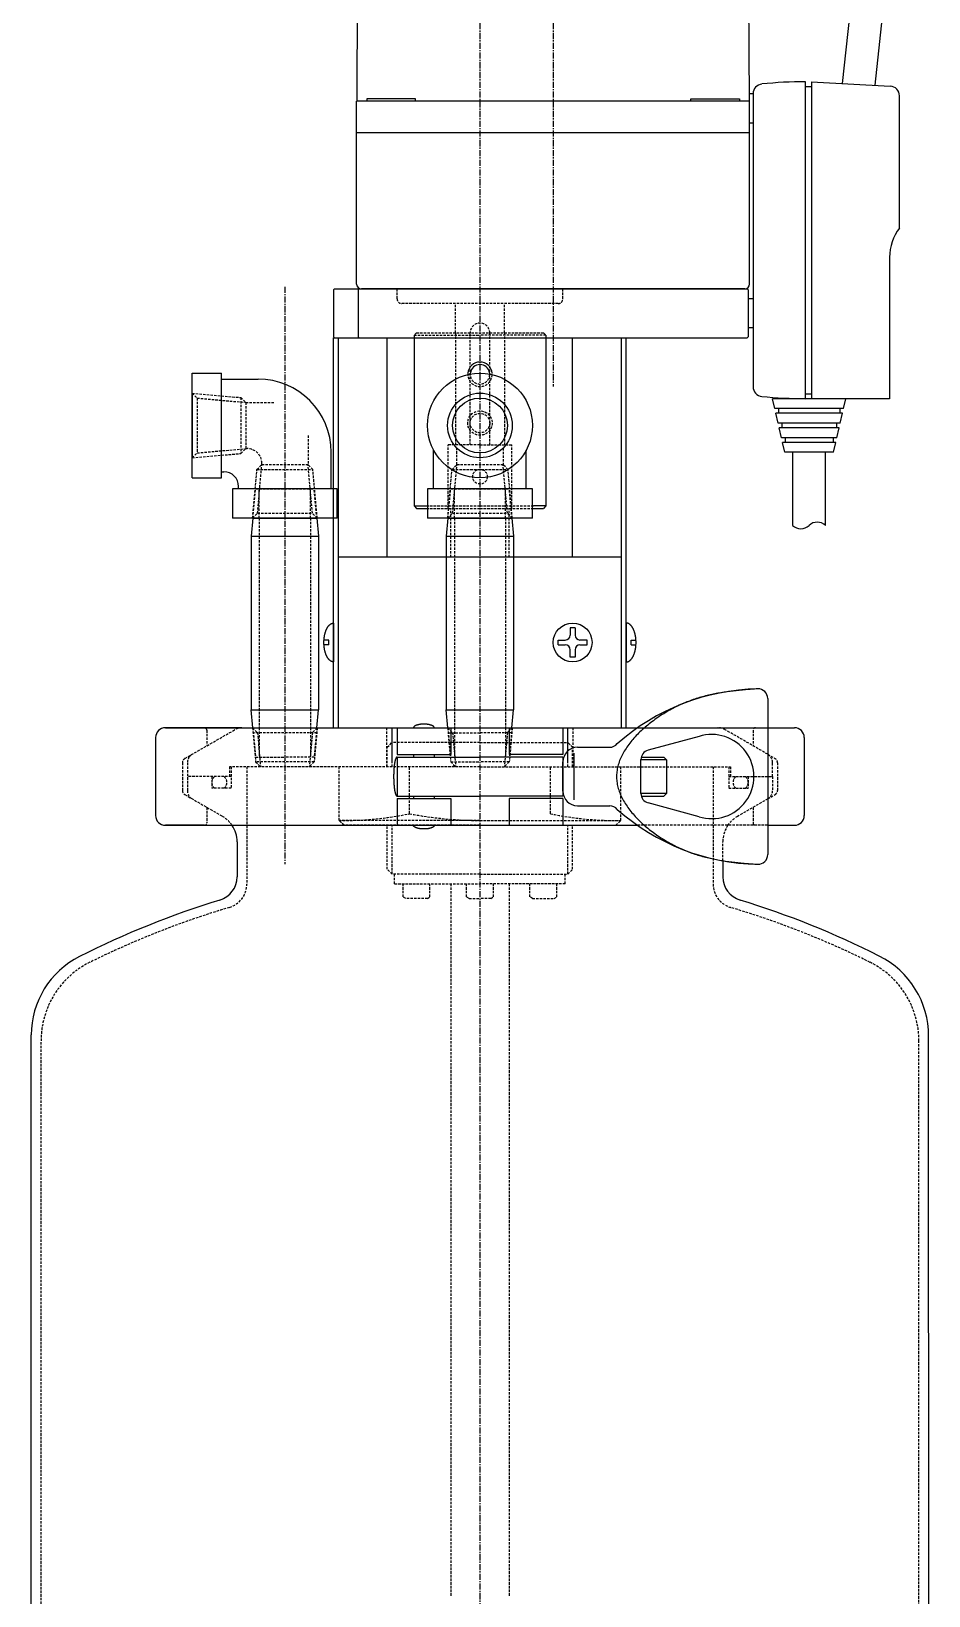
# Model space of a CAD drawing. Extents: x 248 to 1051, y 18 to 1053.
# Drawn here: x 324.5 to 508.5, y 349.5 to 670.4 of the extents above; entities that cross this region are included whole.
import ezdxf

# ---------------------------------------------------------------- set-up
doc = ezdxf.new("R2010")
doc.units = 0
doc.linetypes.add('CENTER', pattern=[2, 1.25, -0.25, 0.25, -0.25])
doc.linetypes.add('DASHED', pattern=[0.75, 0.5, -0.25])
doc.layers.get('0').update_dxf_attribs({"linetype": 'CONTINUOUS'})
doc.layers.add('CENTER', color=1, linetype='CENTER')

msp = doc.modelspace()

# ---------------------------------------------------------------- linework, layer by layer
at = {"color": 7, "linetype": 'CONTINUOUS'}
for p, q in [((500.23, 746.87), (490.78, 659.69)), ((506.93, 746.87), (497.44, 659.32)), ((391.3, 656.02), (391.7, 727.52)), ((471.3, 727.52), (471.7, 656.02)), ((483.25, 595.02), (483.25, 660.02)), ((483.25, 659.03), (484.5, 659.03)), ((484.5, 660.02), (484.5, 595.02)), ((484.5, 660.02), (500.61, 659.13)), ((471.8, 656.02), (391.2, 656.02)), ((391.2, 618.52), (391.2, 656.02)), ((403.27, 656.52), (393.27, 656.52)), ((393.27, 656.52), (393.27, 656.02)), ((403.27, 656.02), (403.27, 656.52)), ((459.73, 656.52), (469.73, 656.52)), ((459.73, 656.02), (459.73, 656.52)), ((469.73, 656.52), (469.73, 656.02)), ((472.5, 657.52), (471.69, 657.52)), ((471.8, 618.52), (471.8, 656.02)), ((472.5, 657.56), (472.5, 597.48)), ((502.5, 630.02), (502.5, 657.13)), ((472.5, 651.52), (471.8, 651.52)), ((471.8, 649.52), (391.2, 649.52)), ((500.5, 624.02), (500.5, 595.02)), ((386.5, 617.32), (386.7, 617.52)), ((386.5, 617.32), (386.5, 607.72)), ((386.7, 617.52), (471.3, 617.52)), ((391.7, 617.52), (391.5, 617.32)), ((391.5, 617.32), (391.5, 607.72)), ((470.8, 617.52), (392.2, 617.52)), ((471.3, 617.52), (471.5, 617.32)), ((471.5, 617.32), (471.5, 607.72)), ((472.5, 615.52), (471.5, 615.52)), ((386.5, 607.72), (386.7, 607.52)), ((386.5, 607.52), (387.5, 607.52)), ((386.5, 527.52), (386.5, 607.52)), ((386.7, 607.52), (471.3, 607.52)), ((387.5, 607.52), (445.5, 607.52)), ((387.5, 562.52), (387.5, 607.52)), ((387.5, 527.52), (387.5, 607.52)), ((391.5, 607.72), (391.7, 607.52)), ((397.5, 562.52), (397.5, 607.52)), ((403, 608.02), (403, 573.02)), ((430, 608.02), (430, 573.02)), ((435.5, 562.52), (435.5, 607.52)), ((445.5, 562.52), (445.5, 607.52)), ((445.5, 527.52), (445.5, 607.52)), ((446.5, 527.52), (446.5, 607.52)), ((471.5, 607.72), (471.3, 607.52)), ((472.5, 609.52), (471.5, 609.52)), ((357.5, 600.27), (363.5, 600.27)), ((357.5, 578.77), (357.5, 600.27)), ((363.5, 578.77), (363.5, 600.27)), ((363.5, 599.02), (371, 599.02)), ((357.5, 596.14), (357.5, 582.89)), ((500.5, 595.02), (476.5, 595.02)), ((476.96, 593.02), (476.5, 595.02)), ((478.5, 595.02), (478.5, 595.16)), ((483.25, 596.02), (484.5, 596.02)), ((491.05, 593.02), (491.5, 595.02)), ((491.05, 593.02), (476.96, 593.02)), ((490.82, 592.02), (477.18, 592.02)), ((477.64, 590.02), (477.18, 592.02)), ((477.7, 593.02), (477.7, 592.02)), ((490.31, 593.02), (490.31, 592.02)), ((490.36, 590.02), (490.82, 592.02)), ((490.36, 590.02), (477.64, 590.02)), ((490.14, 589.02), (477.86, 589.02)), ((478.32, 587.02), (477.86, 589.02)), ((478.38, 590.02), (478.38, 589.02)), ((489.62, 590.02), (489.62, 589.02)), ((489.68, 587.02), (490.14, 589.02)), ((386, 576.52), (386, 584.02)), ((407, 576.52), (407, 584.49)), ((426, 576.52), (426, 584.49)), ((489.68, 587.02), (478.32, 587.02)), ((489.46, 586.02), (478.55, 586.02)), ((479, 584.02), (478.55, 586.02)), ((489, 584.02), (479, 584.02)), ((479.06, 587.02), (479.06, 586.02)), ((480.65, 569.02), (480.65, 584.02)), ((487.35, 569.02), (487.35, 584.02)), ((488.94, 587.02), (488.94, 586.02)), ((489, 584.02), (489.46, 586.02)), ((357.5, 578.77), (363.5, 578.77)), ((363.5, 580.02), (364, 580.02)), ((387.25, 576.52), (365.75, 576.52)), ((365.75, 576.52), (365.75, 570.52)), ((367, 576.52), (367, 577.02)), ((387.25, 570.52), (387.25, 576.52)), ((405.75, 576.52), (405.75, 570.52)), ((427.25, 576.52), (405.75, 576.52)), ((427.25, 570.52), (427.25, 576.52)), ((403, 573.02), (405.5, 573.02)), ((403, 573.02), (403.5, 572.52)), ((403.5, 572.52), (405.5, 572.52)), ((430, 573.02), (427.5, 573.02)), ((427.5, 572.52), (429.5, 572.52)), ((430, 573.02), (429.5, 572.52)), ((387.25, 570.52), (365.75, 570.52)), ((369.94, 570.52), (369.6, 566.82)), ((369.88, 570.52), (383.13, 570.52)), ((369.94, 570.52), (383.06, 570.52)), ((383.06, 570.52), (383.4, 566.82)), ((427.25, 570.52), (405.75, 570.52)), ((409.94, 570.52), (409.6, 566.82)), ((409.88, 570.52), (423.13, 570.52)), ((409.94, 570.52), (423.06, 570.52)), ((423.06, 570.52), (423.4, 566.82)), ((369.6, 566.82), (369.6, 531.22)), ((369.6, 566.82), (383.4, 566.82)), ((383.4, 566.82), (383.4, 531.22)), ((409.6, 566.82), (423.4, 566.82)), ((409.6, 566.82), (409.6, 531.22)), ((423.4, 566.82), (423.4, 531.22)), ((445.5, 562.52), (387.5, 562.52)), ((386.5, 549), (386.5, 541.03)), ((446.5, 549), (446.5, 541.03)), ((385.5, 545.52), (384.52, 545.52)), ((385.5, 544.52), (385.5, 545.52)), ((432.5, 545.52), (434, 545.52)), ((432.5, 544.52), (432.5, 545.52)), ((435, 548.02), (435, 546.52)), ((436, 548.02), (435, 548.02)), ((436, 548.02), (436, 546.52)), ((438.5, 545.52), (437, 545.52)), ((438.5, 544.52), (438.5, 545.52)), ((447.5, 544.52), (447.5, 545.52)), ((447.5, 545.52), (448.49, 545.52)), ((385.5, 544.52), (384.52, 544.52)), ((432.5, 544.52), (434, 544.52)), ((435, 542.02), (435, 543.52)), ((436, 543.52), (436, 542.02)), ((437, 544.52), (438.5, 544.52)), ((447.5, 544.52), (448.49, 544.52)), ((436, 542.02), (435, 542.02)), ((475.5, 533.52), (475.5, 501.52)), ((369.6, 531.22), (383.4, 531.22)), ((369.94, 527.52), (369.6, 531.22)), ((383.06, 527.52), (383.4, 531.22)), ((409.94, 527.52), (409.6, 531.22)), ((409.6, 531.22), (423.4, 531.22)), ((423.06, 527.52), (423.4, 531.22)), ((360, 527.52), (352, 527.52)), ((352, 527.52), (416.5, 527.52)), ((367.7, 527.52), (360, 527.52)), ((369.94, 527.52), (383.06, 527.52)), ((399.5, 527.52), (399.5, 522.02)), ((409.94, 527.52), (423.06, 527.52)), ((410.5, 527.52), (410.5, 522.02)), ((416.5, 527.52), (448.8, 527.52)), ((422.5, 527.52), (422.5, 522.02)), ((433.5, 527.52), (433.5, 522.02)), ((448.8, 527.52), (475.5, 527.52)), ((475.5, 527.52), (481, 527.52)), ((350, 525.52), (350, 509.52)), ((436.5, 523.52), (443.1, 523.52)), ((461.43, 525.74), (450.98, 522.92)), ((483, 525.52), (483, 509.52)), ((399.5, 522.02), (410.5, 522.02)), ((399.5, 521.52), (399.5, 513.52)), ((399.5, 521.52), (416.5, 521.52)), ((402.86, 522.02), (402.86, 521.52)), ((407.14, 522.02), (407.14, 521.52)), ((433.5, 521.52), (416.5, 521.52)), ((433.5, 522.02), (422.5, 522.02)), ((433.5, 521.52), (433.5, 513.52)), ((433.5, 514.52), (433.5, 520.52)), ((435.74, 522.3), (435.74, 512.74)), ((449.5, 514.05), (449.5, 520.99)), ((454.75, 520.97), (449.5, 520.97)), ((449.57, 521.52), (454.2, 521.52)), ((454.2, 521.52), (454.75, 520.97)), ((454.75, 520.97), (454.75, 514.07)), ((399.5, 513.52), (416.5, 513.52)), ((402.86, 513.52), (402.86, 513.02)), ((407.14, 513.52), (407.14, 513.02)), ((433.5, 513.52), (416.5, 513.52)), ((454.75, 514.07), (449.5, 514.07)), ((449.57, 513.52), (454.2, 513.52)), ((454.2, 513.52), (454.75, 514.07)), ((399.5, 513.02), (410.5, 513.02)), ((399.5, 513.02), (399.5, 507.52)), ((410.5, 513.02), (410.5, 507.52)), ((422.5, 513.02), (422.5, 507.52)), ((433.5, 513.02), (422.5, 513.02)), ((433.5, 513.02), (433.5, 507.52)), ((436.5, 511.52), (443.1, 511.52)), ((461.43, 509.29), (450.98, 512.12)), ((352, 507.52), (416.5, 507.52)), ((360, 507.52), (352, 507.52)), ((360, 507.52), (366.23, 507.52)), ((416.5, 507.52), (448.8, 507.52)), ((475.5, 507.52), (481, 507.52)), ((366.7, 504.16), (366.7, 496.97)), ((466.3, 500.24), (466.3, 496.97)), ((324.5, 283.81), (324.5, 464.53)), ((508.51, 283.81), (508.5, 464.28))]:
    msp.add_line(p, q, dxfattribs=at)
at = {"color": 3, "linetype": 'DASHED'}
for p, q in [((399.5, 615.52), (399.5, 617.52)), ((433.5, 615.52), (433.5, 617.52)), ((432.5, 614.52), (400.5, 614.52)), ((411.5, 608.52), (411.5, 614.52)), ((421.5, 608.52), (421.5, 614.52)), ((403.5, 608.52), (403, 608.02)), ((403, 608.02), (416.5, 608.02)), ((403.5, 608.52), (429.5, 608.52)), ((411.5, 608.52), (411.5, 585.52)), ((414.5, 585.52), (414.5, 608.52)), ((430, 608.02), (416.5, 608.02)), ((418.5, 585.52), (418.5, 608.52)), ((421.5, 608.52), (421.5, 585.52)), ((429.5, 608.52), (430, 608.02)), ((357.5, 596.14), (367.47, 595.25)), ((357.5, 596.14), (358.5, 595.14)), ((358.5, 595.14), (358.5, 583.89)), ((358.5, 595.14), (368.47, 594.25)), ((367.47, 595.25), (368.47, 594.25)), ((367.47, 595.25), (367.47, 583.78)), ((368.47, 594.25), (374.45, 594.25)), ((368.47, 594.25), (368.47, 584.78)), ((381.24, 587.47), (381.24, 581.49)), ((358.5, 583.89), (368.47, 584.78)), ((367.47, 583.78), (368.47, 584.78)), ((368.47, 584.78), (368.77, 584.78)), ((410, 572.52), (410, 585.52)), ((416.5, 585.52), (410, 585.52)), ((411.77, 581.49), (411.77, 584.88)), ((416.5, 585.52), (423, 585.52)), ((421.24, 584.88), (421.24, 581.49)), ((423, 572.52), (423, 585.52)), ((357.5, 582.89), (358.5, 583.89)), ((357.5, 582.89), (367.47, 583.78)), ((370.77, 580.49), (371.77, 581.49)), ((370.88, 571.52), (371.77, 581.49)), ((371.77, 581.49), (371.77, 581.78)), ((371.77, 581.49), (381.24, 581.49)), ((382.13, 571.52), (381.24, 581.49)), ((382.24, 580.49), (381.24, 581.49)), ((410.77, 580.49), (411.77, 581.49)), ((410.88, 571.52), (411.77, 581.49)), ((411.77, 581.49), (421.24, 581.49)), ((422.24, 580.49), (421.24, 581.49)), ((422.13, 571.52), (421.24, 581.49)), ((369.88, 570.52), (370.77, 580.49)), ((370.77, 580.49), (382.24, 580.49)), ((383.13, 570.52), (382.24, 580.49)), ((409.88, 570.52), (410.77, 580.49)), ((410.77, 580.49), (422.24, 580.49)), ((423.13, 570.52), (422.24, 580.49)), ((369.94, 570.52), (370.5, 576.52)), ((370.5, 576.52), (382.5, 576.52)), ((371.25, 570.52), (371.25, 576.52)), ((381.75, 570.52), (381.75, 576.52)), ((383.06, 570.52), (382.5, 576.52)), ((409.94, 570.52), (410.5, 576.52)), ((410.5, 576.52), (422.5, 576.52)), ((411.25, 570.52), (411.25, 576.52)), ((421.75, 570.52), (421.75, 576.52)), ((423.06, 570.52), (422.5, 576.52)), ((369.88, 570.52), (370.88, 571.52)), ((370.88, 571.52), (382.13, 571.52)), ((383.13, 570.52), (382.13, 571.52)), ((405.5, 573.02), (416.5, 573.02)), ((405.5, 572.52), (416.5, 572.52)), ((409.88, 570.52), (410.88, 571.52)), ((410.5, 562.52), (410.5, 572.52)), ((410.88, 571.52), (422.13, 571.52)), ((416.5, 573.02), (427.5, 573.02)), ((416.5, 572.52), (427.5, 572.52)), ((423.13, 570.52), (422.13, 571.52)), ((422.5, 562.52), (422.5, 572.52)), ((371.25, 570.52), (371.25, 527.52)), ((381.75, 570.52), (381.75, 527.52)), ((411.25, 570.52), (411.25, 527.52)), ((421.75, 570.52), (421.75, 527.52)), ((356, 521.23), (366.2, 527.11)), ((360.5, 527.02), (360.5, 523.83)), ((369.88, 527.52), (370.88, 526.52)), ((369.88, 527.52), (370.5, 520.52)), ((369.94, 527.52), (370.5, 521.52)), ((383.04, 526.52), (369.96, 526.52)), ((370.88, 526.52), (371.5, 519.52)), ((371.25, 527.52), (371.25, 521.52)), ((382.13, 526.52), (381.5, 519.52)), ((381.75, 527.52), (381.75, 521.52)), ((383.13, 527.52), (382.13, 526.52)), ((383.13, 527.52), (382.5, 520.52)), ((383.06, 527.52), (382.5, 521.52)), ((397.4, 519.52), (397.4, 527.52)), ((398.5, 519.52), (398.5, 527.52)), ((398.5, 520.52), (398.5, 527.52)), ((409.88, 527.52), (410.88, 526.52)), ((409.88, 527.52), (410.5, 520.52)), ((409.94, 527.52), (410.5, 521.52)), ((409.96, 526.52), (416.5, 526.52)), ((410.88, 526.52), (411.5, 519.52)), ((411.25, 527.52), (411.25, 521.52)), ((423.04, 526.52), (416.5, 526.52)), ((422.13, 526.52), (421.5, 519.52)), ((421.75, 527.52), (421.75, 521.52)), ((423.13, 527.52), (422.13, 526.52)), ((423.13, 527.52), (422.5, 520.52)), ((423.06, 527.52), (422.5, 521.52)), ((434.5, 520.52), (434.5, 527.52)), ((434.5, 519.52), (434.5, 527.52)), ((435.6, 519.52), (435.6, 527.52)), ((475.5, 522.09), (466.8, 527.11)), ((472.5, 527.02), (472.5, 523.83)), ((397.5, 523.52), (398.5, 524.52)), ((397.5, 519.52), (397.5, 523.52)), ((416.5, 524.52), (398.5, 524.52)), ((416.5, 524.52), (434.5, 524.52)), ((435.5, 523.52), (434.5, 524.52)), ((435.5, 519.52), (435.5, 523.52)), ((355.5, 520.36), (355.5, 514.67)), ((356.5, 520.36), (356.5, 514.67)), ((370.5, 521.52), (376.5, 521.52)), ((370.5, 520.52), (371.5, 519.52)), ((382.5, 520.52), (370.5, 520.52)), ((382.5, 521.52), (376.5, 521.52)), ((382.5, 520.52), (381.5, 519.52)), ((410.5, 521.52), (416.5, 521.52)), ((410.5, 520.52), (416.5, 520.52)), ((410.5, 520.52), (411.5, 519.52)), ((422.5, 521.52), (416.5, 521.52)), ((422.5, 520.52), (416.5, 520.52)), ((422.5, 520.52), (421.5, 519.52)), ((475.5, 522.09), (477, 521.23)), ((476.5, 517.52), (476.5, 520.36)), ((477.5, 520.36), (477.5, 514.67)), ((365.5, 517.52), (356.5, 517.52)), ((361.5, 517.52), (361.5, 515.12)), ((365.15, 519.52), (365.15, 517.52)), ((416.5, 519.52), (365.15, 519.52)), ((365.5, 519.52), (365.5, 515.12)), ((368.7, 519.52), (368.7, 495.48)), ((387.63, 508.52), (387.63, 519.52)), ((402.07, 509.89), (402.07, 519.52)), ((416.5, 519.52), (467.85, 519.52)), ((430.93, 509.89), (430.93, 519.52)), ((445.37, 508.52), (445.37, 519.52)), ((464.3, 519.52), (464.3, 495.48)), ((464.3, 519.52), (464.3, 495.48)), ((467.5, 519.52), (467.5, 515.12)), ((467.5, 517.52), (476.5, 517.52)), ((467.85, 519.52), (467.85, 517.52)), ((471.5, 517.52), (471.5, 515.12)), ((476.5, 517.52), (476.5, 514.67)), ((356, 513.81), (363.7, 509.36)), ((365.5, 515.12), (361.5, 515.12)), ((467.5, 515.12), (471.5, 515.12)), ((475.5, 512.94), (477, 513.81)), ((360.5, 511.21), (360.5, 508.02)), ((475.5, 512.94), (469.3, 509.36)), ((472.5, 511.21), (472.5, 508.02)), ((416.5, 508.52), (387.63, 508.52)), ((388.63, 507.52), (387.63, 508.52)), ((416.5, 507.52), (388.63, 507.52)), ((397.5, 498.52), (397.5, 507.52)), ((398.5, 497.52), (398.5, 507.52)), ((416.5, 508.52), (445.37, 508.52)), ((416.5, 507.52), (444.37, 507.52)), ((434.5, 497.52), (434.5, 507.52)), ((435.5, 498.52), (435.5, 507.52)), ((444.37, 507.52), (445.37, 508.52)), ((475.5, 507.52), (448.8, 507.52)), ((466.3, 500.24), (466.3, 504.16)), ((398.5, 497.52), (397.5, 498.52)), ((398.5, 497.52), (397.5, 498.52)), ((416.5, 497.52), (398.5, 497.52)), ((399, 495.52), (399, 497.52)), ((416.5, 497.52), (434.5, 497.52)), ((434, 495.52), (434, 497.52)), ((434.5, 497.52), (435.5, 498.52)), ((434.5, 497.52), (435.5, 498.52)), ((399, 495.52), (416.5, 495.52)), ((400.75, 492.82), (400.75, 495.52)), ((406.25, 492.82), (406.25, 495.52)), ((410.5, 495.52), (410.5, 349.52)), ((413.75, 492.82), (413.75, 495.52)), ((434, 495.52), (416.5, 495.52)), ((419.25, 492.82), (419.25, 495.52)), ((422.5, 495.52), (422.5, 349.52)), ((426.75, 492.82), (426.75, 495.52)), ((432.25, 492.82), (432.25, 495.52)), ((401.27, 492.52), (400.75, 492.82)), ((405.73, 492.52), (401.27, 492.52)), ((405.73, 492.52), (406.25, 492.82)), ((414.27, 492.52), (413.75, 492.82)), ((414.27, 492.52), (416.5, 492.52)), ((418.73, 492.52), (416.5, 492.52)), ((418.73, 492.52), (419.25, 492.82)), ((427.27, 492.52), (426.75, 492.82)), ((427.27, 492.52), (431.73, 492.52)), ((431.73, 492.52), (432.25, 492.82)), ((326.5, 272.07), (326.5, 463.3)), ((506.5, 269.4), (506.5, 463.3))]:
    msp.add_line(p, q, dxfattribs=at)
at = {"color": 7, "linetype": 'CONTINUOUS'}
for points in [[(386.5, 541.03, 0), (386.45, 541.03, 0), (386.4, 541.04, 0), (386.35, 541.04, 0), (386.31, 541.05, 0), (386.26, 541.06, 0), (386.21, 541.08, 0), (386.16, 541.09, 0), (386.11, 541.11, 0), (386.06, 541.13, 0), (386.01, 541.15, 0), (385.97, 541.18, 0), (385.92, 541.2, 0), (385.87, 541.23, 0), (385.83, 541.27, 0), (385.78, 541.3, 0), (385.74, 541.34, 0), (385.69, 541.38, 0), (385.65, 541.41, 0), (385.6, 541.46, 0), (385.56, 541.5, 0), (385.51, 541.55, 0), (385.47, 541.6, 0), (385.43, 541.65, 0), (385.39, 541.7, 0), (385.35, 541.76, 0), (385.31, 541.82, 0), (385.27, 541.88, 0), (385.23, 541.94, 0), (385.19, 542, 0), (385.16, 542.07, 0), (385.12, 542.13, 0), (385.09, 542.2, 0), (385.05, 542.27, 0), (385.02, 542.34, 0), (384.99, 542.41, 0), (384.95, 542.49, 0), (384.92, 542.57, 0), (384.89, 542.64, 0), (384.87, 542.72, 0), (384.84, 542.8, 0), (384.81, 542.88, 0), (384.79, 542.97, 0), (384.76, 543.05, 0), (384.74, 543.14, 0), (384.71, 543.23, 0), (384.69, 543.31, 0), (384.67, 543.4, 0), (384.65, 543.49, 0), (384.63, 543.58, 0), (384.62, 543.67, 0), (384.6, 543.77, 0), (384.59, 543.86, 0), (384.57, 543.95, 0), (384.56, 544.05, 0), (384.55, 544.14, 0), (384.54, 544.24, 0), (384.53, 544.34, 0), (384.52, 544.43, 0), (384.52, 544.53, 0), (384.51, 544.63, 0), (384.51, 544.72, 0), (384.5, 544.82, 0), (384.5, 544.92, 0), (384.5, 545.02, 0), (384.5, 545.11, 0), (384.5, 545.21, 0), (384.51, 545.31, 0), (384.51, 545.41, 0), (384.52, 545.5, 0), (384.52, 545.6, 0), (384.53, 545.7, 0), (384.54, 545.79, 0), (384.55, 545.89, 0), (384.56, 545.98, 0), (384.57, 546.08, 0), (384.59, 546.17, 0), (384.6, 546.27, 0), (384.62, 546.36, 0), (384.63, 546.45, 0), (384.65, 546.54, 0), (384.67, 546.63, 0), (384.69, 546.72, 0), (384.71, 546.81, 0), (384.74, 546.89, 0), (384.76, 546.98, 0), (384.79, 547.07, 0), (384.81, 547.15, 0), (384.84, 547.23, 0), (384.87, 547.31, 0), (384.89, 547.39, 0), (384.92, 547.47, 0), (384.95, 547.54, 0), (384.99, 547.62, 0), (385.02, 547.69, 0), (385.05, 547.76, 0), (385.09, 547.83, 0), (385.12, 547.9, 0), (385.16, 547.97, 0), (385.19, 548.03, 0), (385.23, 548.1, 0), (385.27, 548.16, 0), (385.31, 548.22, 0), (385.35, 548.27, 0), (385.39, 548.33, 0), (385.43, 548.38, 0), (385.47, 548.43, 0), (385.51, 548.48, 0), (385.56, 548.53, 0), (385.6, 548.58, 0), (385.65, 548.62, 0), (385.69, 548.66, 0), (385.74, 548.7, 0), (385.78, 548.73, 0), (385.83, 548.77, 0), (385.87, 548.8, 0), (385.92, 548.83, 0), (385.97, 548.86, 0), (386.01, 548.88, 0), (386.06, 548.9, 0), (386.11, 548.92, 0), (386.16, 548.94, 0), (386.21, 548.96, 0), (386.26, 548.97, 0), (386.31, 548.98, 0), (386.35, 548.99, 0), (386.4, 549, 0), (386.45, 549, 0), (386.5, 549, 0)], [(446.5, 541.03, 0), (446.55, 541.03, 0), (446.6, 541.04, 0), (446.65, 541.04, 0), (446.7, 541.05, 0), (446.75, 541.06, 0), (446.79, 541.08, 0), (446.84, 541.09, 0), (446.89, 541.11, 0), (446.94, 541.13, 0), (446.99, 541.15, 0), (447.03, 541.18, 0), (447.08, 541.2, 0), (447.13, 541.23, 0), (447.18, 541.27, 0), (447.22, 541.3, 0), (447.27, 541.34, 0), (447.31, 541.38, 0), (447.36, 541.41, 0), (447.4, 541.46, 0), (447.44, 541.5, 0), (447.49, 541.55, 0), (447.53, 541.6, 0), (447.57, 541.65, 0), (447.61, 541.7, 0), (447.65, 541.76, 0), (447.69, 541.82, 0), (447.73, 541.88, 0), (447.77, 541.94, 0), (447.81, 542, 0), (447.84, 542.07, 0), (447.88, 542.13, 0), (447.92, 542.2, 0), (447.95, 542.27, 0), (447.98, 542.34, 0), (448.01, 542.41, 0), (448.05, 542.49, 0), (448.08, 542.57, 0), (448.11, 542.64, 0), (448.14, 542.72, 0), (448.16, 542.8, 0), (448.19, 542.88, 0), (448.22, 542.97, 0), (448.24, 543.05, 0), (448.26, 543.14, 0), (448.29, 543.23, 0), (448.31, 543.31, 0), (448.33, 543.4, 0), (448.35, 543.49, 0), (448.37, 543.58, 0), (448.38, 543.67, 0), (448.4, 543.77, 0), (448.42, 543.86, 0), (448.43, 543.95, 0), (448.44, 544.05, 0), (448.45, 544.14, 0), (448.46, 544.24, 0), (448.47, 544.34, 0), (448.48, 544.43, 0), (448.49, 544.53, 0), (448.49, 544.63, 0), (448.5, 544.72, 0), (448.5, 544.82, 0), (448.5, 544.92, 0), (448.5, 545.02, 0), (448.5, 545.11, 0), (448.5, 545.21, 0), (448.5, 545.31, 0), (448.49, 545.41, 0), (448.49, 545.5, 0), (448.48, 545.6, 0), (448.47, 545.7, 0), (448.46, 545.79, 0), (448.45, 545.89, 0), (448.44, 545.98, 0), (448.43, 546.08, 0), (448.42, 546.17, 0), (448.4, 546.27, 0), (448.38, 546.36, 0), (448.37, 546.45, 0), (448.35, 546.54, 0), (448.33, 546.63, 0), (448.31, 546.72, 0), (448.29, 546.81, 0), (448.26, 546.89, 0), (448.24, 546.98, 0), (448.22, 547.07, 0), (448.19, 547.15, 0), (448.16, 547.23, 0), (448.14, 547.31, 0), (448.11, 547.39, 0), (448.08, 547.47, 0), (448.05, 547.54, 0), (448.01, 547.62, 0), (447.98, 547.69, 0), (447.95, 547.76, 0), (447.92, 547.83, 0), (447.88, 547.9, 0), (447.84, 547.97, 0), (447.81, 548.03, 0), (447.77, 548.1, 0), (447.73, 548.16, 0), (447.69, 548.22, 0), (447.65, 548.27, 0), (447.61, 548.33, 0), (447.57, 548.38, 0), (447.53, 548.43, 0), (447.49, 548.48, 0), (447.44, 548.53, 0), (447.4, 548.58, 0), (447.36, 548.62, 0), (447.31, 548.66, 0), (447.27, 548.7, 0), (447.22, 548.73, 0), (447.18, 548.77, 0), (447.13, 548.8, 0), (447.08, 548.83, 0), (447.03, 548.86, 0), (446.99, 548.88, 0), (446.94, 548.9, 0), (446.89, 548.92, 0), (446.84, 548.94, 0), (446.79, 548.96, 0), (446.75, 548.97, 0), (446.7, 548.98, 0), (446.65, 548.99, 0), (446.6, 549, 0), (446.55, 549, 0), (446.5, 549, 0)], [(407.14, 527.52, 0), (407.14, 527.53, 0), (407.14, 527.55, 0), (407.13, 527.57, 0), (407.13, 527.59, 0), (407.12, 527.61, 0), (407.12, 527.63, 0), (407.11, 527.64, 0), (407.1, 527.66, 0), (407.09, 527.68, 0), (407.07, 527.7, 0), (407.06, 527.72, 0), (407.05, 527.73, 0), (407.03, 527.75, 0), (407.01, 527.77, 0), (407, 527.78, 0), (406.98, 527.8, 0), (406.95, 527.82, 0), (406.93, 527.84, 0), (406.91, 527.85, 0), (406.89, 527.87, 0), (406.86, 527.88, 0), (406.83, 527.9, 0), (406.81, 527.92, 0), (406.78, 527.93, 0), (406.75, 527.95, 0), (406.72, 527.96, 0), (406.69, 527.98, 0), (406.65, 527.99, 0), (406.62, 528, 0), (406.58, 528.02, 0), (406.55, 528.03, 0), (406.51, 528.04, 0), (406.48, 528.06, 0), (406.44, 528.07, 0), (406.4, 528.08, 0), (406.36, 528.09, 0), (406.32, 528.11, 0), (406.27, 528.12, 0), (406.23, 528.13, 0), (406.19, 528.14, 0), (406.14, 528.15, 0), (406.1, 528.16, 0), (406.06, 528.17, 0), (406.01, 528.17, 0), (405.96, 528.18, 0), (405.92, 528.19, 0), (405.87, 528.2, 0), (405.82, 528.21, 0), (405.77, 528.21, 0), (405.72, 528.22, 0), (405.67, 528.23, 0), (405.62, 528.23, 0), (405.57, 528.24, 0), (405.52, 528.24, 0), (405.47, 528.25, 0), (405.42, 528.25, 0), (405.37, 528.25, 0), (405.31, 528.25, 0), (405.26, 528.26, 0), (405.21, 528.26, 0), (405.16, 528.26, 0), (405.11, 528.26, 0), (405.05, 528.26, 0), (405, 528.26, 0), (404.95, 528.26, 0), (404.9, 528.26, 0), (404.84, 528.26, 0), (404.79, 528.26, 0), (404.74, 528.26, 0), (404.69, 528.25, 0), (404.63, 528.25, 0), (404.58, 528.25, 0), (404.53, 528.25, 0), (404.48, 528.24, 0), (404.43, 528.24, 0), (404.38, 528.23, 0), (404.33, 528.23, 0), (404.28, 528.22, 0), (404.23, 528.21, 0), (404.18, 528.21, 0), (404.13, 528.2, 0), (404.09, 528.19, 0), (404.04, 528.18, 0), (403.99, 528.17, 0), (403.95, 528.17, 0), (403.9, 528.16, 0), (403.86, 528.15, 0), (403.81, 528.14, 0), (403.77, 528.13, 0), (403.73, 528.12, 0), (403.69, 528.11, 0), (403.64, 528.09, 0), (403.61, 528.08, 0), (403.56, 528.07, 0), (403.53, 528.06, 0), (403.49, 528.04, 0), (403.45, 528.03, 0), (403.42, 528.02, 0), (403.38, 528, 0), (403.35, 527.99, 0), (403.32, 527.98, 0), (403.28, 527.96, 0), (403.25, 527.95, 0), (403.22, 527.93, 0), (403.19, 527.92, 0), (403.17, 527.9, 0), (403.14, 527.88, 0), (403.12, 527.87, 0), (403.09, 527.85, 0), (403.07, 527.84, 0), (403.05, 527.82, 0), (403.03, 527.8, 0), (403.01, 527.78, 0), (402.99, 527.77, 0), (402.97, 527.75, 0), (402.95, 527.73, 0), (402.94, 527.72, 0), (402.93, 527.7, 0), (402.92, 527.68, 0), (402.9, 527.66, 0), (402.89, 527.64, 0), (402.89, 527.63, 0), (402.88, 527.61, 0), (402.87, 527.59, 0), (402.87, 527.57, 0), (402.87, 527.55, 0), (402.86, 527.53, 0), (402.86, 527.52, 0)], [(399.5, 521.52, 0), (399.48, 521.51, 0), (399.47, 521.51, 0), (399.45, 521.51, 0), (399.43, 521.5, 0), (399.42, 521.49, 0), (399.4, 521.47, 0), (399.38, 521.46, 0), (399.36, 521.44, 0), (399.35, 521.42, 0), (399.33, 521.4, 0), (399.31, 521.37, 0), (399.3, 521.34, 0), (399.28, 521.32, 0), (399.26, 521.28, 0), (399.25, 521.25, 0), (399.23, 521.21, 0), (399.22, 521.17, 0), (399.2, 521.13, 0), (399.19, 521.09, 0), (399.17, 521.04, 0), (399.16, 521, 0), (399.14, 520.95, 0), (399.13, 520.9, 0), (399.11, 520.84, 0), (399.1, 520.79, 0), (399.08, 520.73, 0), (399.07, 520.67, 0), (399.06, 520.61, 0), (399.04, 520.54, 0), (399.03, 520.48, 0), (399.02, 520.41, 0), (399, 520.35, 0), (398.99, 520.27, 0), (398.98, 520.2, 0), (398.97, 520.13, 0), (398.96, 520.05, 0), (398.95, 519.98, 0), (398.94, 519.9, 0), (398.93, 519.82, 0), (398.92, 519.74, 0), (398.91, 519.66, 0), (398.9, 519.57, 0), (398.89, 519.49, 0), (398.88, 519.4, 0), (398.88, 519.32, 0), (398.87, 519.23, 0), (398.86, 519.14, 0), (398.85, 519.05, 0), (398.85, 518.96, 0), (398.84, 518.86, 0), (398.84, 518.77, 0), (398.83, 518.68, 0), (398.83, 518.58, 0), (398.82, 518.49, 0), (398.82, 518.39, 0), (398.81, 518.3, 0), (398.81, 518.2, 0), (398.81, 518.1, 0), (398.81, 518.01, 0), (398.8, 517.91, 0), (398.8, 517.81, 0), (398.8, 517.71, 0), (398.8, 517.62, 0), (398.8, 517.52, 0), (398.8, 517.42, 0), (398.8, 517.32, 0), (398.8, 517.22, 0), (398.8, 517.12, 0), (398.81, 517.03, 0), (398.81, 516.93, 0), (398.81, 516.83, 0), (398.81, 516.74, 0), (398.82, 516.64, 0), (398.82, 516.54, 0), (398.83, 516.45, 0), (398.83, 516.36, 0), (398.84, 516.26, 0), (398.84, 516.17, 0), (398.85, 516.08, 0), (398.85, 515.99, 0), (398.86, 515.9, 0), (398.87, 515.81, 0), (398.88, 515.72, 0), (398.88, 515.63, 0), (398.89, 515.54, 0), (398.9, 515.46, 0), (398.91, 515.38, 0), (398.92, 515.29, 0), (398.93, 515.21, 0), (398.94, 515.13, 0), (398.95, 515.06, 0), (398.96, 514.98, 0), (398.97, 514.9, 0), (398.98, 514.83, 0), (398.99, 514.76, 0), (399, 514.69, 0), (399.02, 514.62, 0), (399.03, 514.55, 0), (399.04, 514.49, 0), (399.06, 514.42, 0), (399.07, 514.36, 0), (399.08, 514.3, 0), (399.1, 514.25, 0), (399.11, 514.19, 0), (399.13, 514.14, 0), (399.14, 514.09, 0), (399.16, 514.04, 0), (399.17, 513.99, 0), (399.19, 513.94, 0), (399.2, 513.9, 0), (399.22, 513.86, 0), (399.23, 513.82, 0), (399.25, 513.78, 0), (399.26, 513.75, 0), (399.28, 513.72, 0), (399.3, 513.69, 0), (399.31, 513.66, 0), (399.33, 513.64, 0), (399.35, 513.61, 0), (399.36, 513.59, 0), (399.38, 513.58, 0), (399.4, 513.56, 0), (399.42, 513.55, 0), (399.43, 513.54, 0), (399.45, 513.53, 0), (399.47, 513.52, 0), (399.48, 513.52, 0), (399.5, 513.52, 0)], [(407.14, 507.52, 0), (407.14, 507.5, 0), (407.14, 507.48, 0), (407.13, 507.46, 0), (407.13, 507.44, 0), (407.12, 507.43, 0), (407.12, 507.41, 0), (407.11, 507.39, 0), (407.1, 507.37, 0), (407.09, 507.35, 0), (407.07, 507.33, 0), (407.06, 507.32, 0), (407.05, 507.3, 0), (407.03, 507.28, 0), (407.01, 507.26, 0), (407, 507.25, 0), (406.98, 507.23, 0), (406.95, 507.21, 0), (406.93, 507.2, 0), (406.91, 507.18, 0), (406.89, 507.16, 0), (406.86, 507.15, 0), (406.83, 507.13, 0), (406.81, 507.12, 0), (406.78, 507.1, 0), (406.75, 507.09, 0), (406.72, 507.07, 0), (406.69, 507.06, 0), (406.65, 507.04, 0), (406.62, 507.03, 0), (406.58, 507.01, 0), (406.55, 507, 0), (406.51, 506.99, 0), (406.48, 506.98, 0), (406.44, 506.96, 0), (406.4, 506.95, 0), (406.36, 506.94, 0), (406.32, 506.93, 0), (406.27, 506.92, 0), (406.23, 506.91, 0), (406.19, 506.9, 0), (406.14, 506.89, 0), (406.1, 506.88, 0), (406.06, 506.87, 0), (406.01, 506.86, 0), (405.96, 506.85, 0), (405.92, 506.84, 0), (405.87, 506.83, 0), (405.82, 506.83, 0), (405.77, 506.82, 0), (405.72, 506.81, 0), (405.67, 506.81, 0), (405.62, 506.8, 0), (405.57, 506.8, 0), (405.52, 506.79, 0), (405.47, 506.79, 0), (405.42, 506.78, 0), (405.37, 506.78, 0), (405.31, 506.78, 0), (405.26, 506.77, 0), (405.21, 506.77, 0), (405.16, 506.77, 0), (405.11, 506.77, 0), (405.05, 506.77, 0), (405, 506.77, 0), (404.95, 506.77, 0), (404.9, 506.77, 0), (404.84, 506.77, 0), (404.79, 506.77, 0), (404.74, 506.77, 0), (404.69, 506.78, 0), (404.63, 506.78, 0), (404.58, 506.78, 0), (404.53, 506.79, 0), (404.48, 506.79, 0), (404.43, 506.8, 0), (404.38, 506.8, 0), (404.33, 506.81, 0), (404.28, 506.81, 0), (404.23, 506.82, 0), (404.18, 506.83, 0), (404.13, 506.83, 0), (404.09, 506.84, 0), (404.04, 506.85, 0), (403.99, 506.86, 0), (403.95, 506.87, 0), (403.9, 506.88, 0), (403.86, 506.89, 0), (403.81, 506.9, 0), (403.77, 506.91, 0), (403.73, 506.92, 0), (403.69, 506.93, 0), (403.64, 506.94, 0), (403.61, 506.95, 0), (403.56, 506.96, 0), (403.53, 506.98, 0), (403.49, 506.99, 0), (403.45, 507, 0), (403.42, 507.01, 0), (403.38, 507.03, 0), (403.35, 507.04, 0), (403.32, 507.06, 0), (403.28, 507.07, 0), (403.25, 507.09, 0), (403.22, 507.1, 0), (403.19, 507.12, 0), (403.17, 507.13, 0), (403.14, 507.15, 0), (403.12, 507.16, 0), (403.09, 507.18, 0), (403.07, 507.2, 0), (403.05, 507.21, 0), (403.03, 507.23, 0), (403.01, 507.25, 0), (402.99, 507.26, 0), (402.97, 507.28, 0), (402.95, 507.3, 0), (402.94, 507.32, 0), (402.93, 507.33, 0), (402.92, 507.35, 0), (402.9, 507.37, 0), (402.89, 507.39, 0), (402.89, 507.41, 0), (402.88, 507.43, 0), (402.87, 507.44, 0), (402.87, 507.46, 0), (402.87, 507.48, 0), (402.86, 507.5, 0), (402.86, 507.52, 0)]]:
    msp.add_polyline3d(points, dxfattribs=at)
at = {"color": 7}
msp.add_polyline3d([(473.44, 535.52, 0), (473.12, 535.49, 0), (472.81, 535.47, 0), (472.5, 535.44, 0), (472.18, 535.42, 0), (471.87, 535.39, 0), (471.56, 535.37, 0), (471.24, 535.34, 0), (470.93, 535.31, 0), (470.62, 535.28, 0), (470.3, 535.25, 0), (469.99, 535.23, 0), (469.68, 535.19, 0), (469.36, 535.16, 0), (469.05, 535.13, 0), (468.73, 535.09, 0), (468.42, 535.06, 0), (468.11, 535.02, 0), (467.79, 534.98, 0), (467.48, 534.94, 0), (467.16, 534.9, 0), (466.85, 534.85, 0), (466.54, 534.8, 0), (466.22, 534.76, 0), (465.9, 534.71, 0), (465.59, 534.65, 0), (465.27, 534.6, 0), (464.96, 534.54, 0), (464.64, 534.48, 0), (464.33, 534.41, 0), (464.01, 534.35, 0), (463.7, 534.27, 0), (463.38, 534.2, 0), (463.06, 534.13, 0), (462.75, 534.05, 0), (462.43, 533.97, 0), (462.12, 533.88, 0), (461.8, 533.79, 0), (461.48, 533.7, 0), (461.16, 533.6, 0), (460.85, 533.5, 0), (460.53, 533.4, 0), (460.21, 533.29, 0), (459.89, 533.18, 0), (459.57, 533.06, 0), (459.25, 532.94, 0), (458.93, 532.82, 0), (458.62, 532.69, 0), (458.3, 532.55, 0), (457.98, 532.42, 0), (457.65, 532.27, 0), (457.33, 532.13, 0), (457.01, 531.97, 0), (456.69, 531.82, 0), (456.38, 531.66, 0), (456.06, 531.49, 0), (455.74, 531.32, 0), (455.42, 531.15, 0), (455.11, 530.97, 0), (454.79, 530.79, 0), (454.48, 530.6, 0), (454.17, 530.41, 0), (453.86, 530.22, 0), (453.55, 530.02, 0), (453.24, 529.82, 0), (452.94, 529.62, 0), (452.64, 529.41, 0), (452.34, 529.2, 0), (452.05, 528.98, 0), (451.75, 528.76, 0), (451.47, 528.54, 0), (451.18, 528.32, 0), (450.9, 528.09, 0), (450.62, 527.86, 0), (450.35, 527.63, 0), (450.08, 527.39, 0), (449.81, 527.15, 0), (449.55, 526.91, 0), (449.29, 526.66, 0), (449.04, 526.42, 0), (448.79, 526.17, 0), (448.55, 525.92, 0), (448.31, 525.66, 0), (448.08, 525.41, 0), (447.86, 525.15, 0), (447.64, 524.89, 0), (447.42, 524.63, 0), (447.21, 524.36, 0), (447.01, 524.1, 0), (446.82, 523.83, 0), (446.63, 523.56, 0), (446.45, 523.29, 0), (446.27, 523.02, 0), (446.1, 522.74, 0), (445.94, 522.47, 0), (445.79, 522.19, 0), (445.64, 521.91, 0), (445.51, 521.63, 0), (445.38, 521.35, 0), (445.26, 521.07, 0), (445.14, 520.79, 0), (445.04, 520.51, 0), (444.94, 520.22, 0), (444.86, 519.94, 0), (444.78, 519.65, 0), (444.71, 519.37, 0), (444.65, 519.08, 0), (444.6, 518.79, 0), (444.56, 518.51, 0), (444.53, 518.22, 0), (444.51, 517.93, 0), (444.5, 517.64, 0), (444.5, 517.36, 0), (444.51, 517.07, 0), (444.54, 516.78, 0), (444.57, 516.49, 0), (444.61, 516.21, 0), (444.66, 515.92, 0), (444.72, 515.63, 0), (444.79, 515.35, 0), (444.87, 515.06, 0), (444.96, 514.78, 0), (445.05, 514.49, 0), (445.16, 514.21, 0), (445.27, 513.93, 0), (445.39, 513.65, 0), (445.52, 513.37, 0), (445.66, 513.09, 0), (445.81, 512.81, 0), (445.96, 512.53, 0), (446.13, 512.26, 0), (446.29, 511.98, 0), (446.47, 511.71, 0), (446.65, 511.44, 0), (446.84, 511.17, 0), (447.04, 510.9, 0), (447.24, 510.63, 0), (447.45, 510.37, 0), (447.67, 510.11, 0), (447.89, 509.85, 0), (448.11, 509.59, 0), (448.35, 509.33, 0), (448.58, 509.08, 0), (448.82, 508.83, 0), (449.07, 508.58, 0), (449.33, 508.33, 0), (449.58, 508.09, 0), (449.85, 507.85, 0), (450.11, 507.61, 0), (450.38, 507.37, 0), (450.66, 507.14, 0), (450.94, 506.91, 0), (451.22, 506.68, 0), (451.5, 506.46, 0), (451.79, 506.24, 0), (452.08, 506.02, 0), (452.38, 505.81, 0), (452.68, 505.59, 0), (452.98, 505.39, 0), (453.28, 505.18, 0), (453.59, 504.98, 0), (453.89, 504.79, 0), (454.2, 504.59, 0), (454.51, 504.4, 0), (454.83, 504.22, 0), (455.14, 504.04, 0), (455.46, 503.86, 0), (455.77, 503.69, 0), (456.09, 503.52, 0), (456.41, 503.35, 0), (456.73, 503.19, 0), (457.05, 503.04, 0), (457.37, 502.88, 0), (457.69, 502.74, 0), (458, 502.6, 0), (458.32, 502.46, 0), (458.64, 502.33, 0), (458.96, 502.2, 0), (459.28, 502.07, 0), (459.6, 501.95, 0), (459.92, 501.84, 0), (460.24, 501.73, 0), (460.55, 501.62, 0), (460.87, 501.52, 0), (461.19, 501.42, 0), (461.5, 501.32, 0), (461.82, 501.23, 0), (462.14, 501.14, 0), (462.45, 501.06, 0), (462.77, 500.98, 0), (463.09, 500.9, 0), (463.4, 500.82, 0), (463.72, 500.75, 0), (464.04, 500.68, 0), (464.35, 500.62, 0), (464.67, 500.55, 0), (464.98, 500.49, 0), (465.3, 500.43, 0), (465.61, 500.38, 0), (465.93, 500.32, 0), (466.24, 500.27, 0), (466.56, 500.22, 0), (466.87, 500.18, 0), (467.19, 500.13, 0), (467.5, 500.09, 0), (467.81, 500.05, 0), (468.13, 500.01, 0), (468.44, 499.97, 0), (468.76, 499.94, 0), (469.07, 499.9, 0), (469.38, 499.87, 0), (469.7, 499.84, 0), (470.01, 499.81, 0), (470.32, 499.78, 0), (470.64, 499.75, 0), (470.95, 499.72, 0), (471.27, 499.69, 0), (471.58, 499.67, 0), (471.89, 499.64, 0), (472.21, 499.62, 0), (472.52, 499.59, 0), (472.83, 499.56, 0), (473.15, 499.54, 0), (473.46, 499.52, 0)], dxfattribs=at)
at = {"color": 7, "linetype": 'CONTINUOUS'}
for centre, radius in [((416.5, 589.52), 10.75), ((416.5, 589.52), 6.63), ((416.5, 589.52), 5.63), ((435.5, 545.02), 3.98)]:
    msp.add_circle(centre, radius, dxfattribs=at)
at = {"color": 3, "linetype": 'DASHED'}
for centre, radius in [((416.5, 590.02), 2.5), ((416.5, 590.02), 2), ((416.5, 579.02), 1.5)]:
    msp.add_circle(centre, radius, dxfattribs=at)
at = {"color": 7, "linetype": 'CONTINUOUS'}
for centre, radius, start, end in [((474.5, 657.56), 2, 95.8701, 180), ((483.5, 570.03), 90, 90.1588, 95.8701), ((500.5, 657.13), 2, 0, 86.8202), ((510.5, 624.02), 10, 143.1301, 180), ((392.2, 618.52), 1, 180, 270), ((470.8, 618.52), 1, 270, 0), ((416.5, 600.02), 2.5, 4.9171, 175.0829), ((416.5, 600.02), 2, 9.2484, 170.7516), ((371, 584.02), 15, 0, 90), ((474.5, 597.48), 2, 180, 264.1299), ((483.5, 685.02), 90, 264.1299, 269.8412), ((364, 577.02), 3, 0, 90), ((482.3, 570.74), 2.41, 225.6997, 314.3003), ((485.67, 567.29), 2.41, 45.6997, 134.3003), ((434, 546.52), 1, 270, 0), ((437, 546.52), 1, 180, 270), ((434, 543.52), 1, 0, 90), ((437, 543.52), 1, 90, 180), ((474.37, 490.69), 44.83, 91.1648, 131.5058), ((473.5, 533.52), 2, 0, 91.1648), ((352, 525.52), 2, 90, 180), ((481, 525.52), 2, 0, 90), ((436.5, 520.52), 3, 90, 180), ((443.1, 525.52), 2, 270, 321.3816), ((464.03, 517.52), 8.63, 252.4367, 107.5633), ((451.5, 520.99), 2, 105.1374, 180), ((436.5, 514.52), 3, 180, 270), ((451.5, 514.05), 2, 180, 254.8626), ((443.1, 509.52), 2, 38.6184, 90), ((474.37, 544.34), 44.83, 228.4942, 268.8352), ((352, 509.52), 2, 180, 270), ((360.7, 504.16), 6, 0, 33.976), ((481, 509.52), 2, 270, 0), ((473.5, 501.52), 2, 268.8352, 360), ((361.7, 496.97), 5, 287.0405, 360), ((471.3, 496.97), 5, 180, 252.9595), ((416.5, 318.17), 182, 107.0405, 116.822), ((416.5, 318.17), 182, 63.2642, 72.9595), ((342.5, 464.53), 18, 116.822, 180), ((490.1, 464.28), 18.4, 0, 63.2642)]:
    msp.add_arc(centre, radius, start, end, dxfattribs=at)
at = {"color": 3, "linetype": 'DASHED'}
for centre, radius, start, end in [((400.5, 615.52), 1, 180, 270), ((432.5, 615.52), 1, 270, 0), ((416.5, 608.52), 2, 0, 180), ((416.5, 600.02), 2.5, 175.0829, 4.9171), ((416.5, 600.02), 2, 170.7516, 9.2484), ((368.77, 581.78), 3, 0, 90), ((360, 527.02), 0.5, 0, 90), ((367.7, 524.52), 3, 90, 120), ((465.3, 524.52), 3, 60, 90), ((473, 527.02), 0.5, 90, 180), ((356.5, 520.36), 1, 120, 180), ((358.5, 520.36), 2, 120, 180), ((474.5, 520.36), 2, 0, 60), ((476.5, 520.36), 1, 0, 60), ((363.05, 516.32), 1.55, 129.268, 230.732), ((363.05, 516.32), 1.55, 309.268, 50.732), ((469.95, 516.32), 1.55, 129.268, 230.732), ((469.95, 516.32), 1.55, 309.268, 50.732), ((356.5, 514.67), 1, 180, 240), ((358.5, 514.67), 2, 180, 240), ((474.5, 514.67), 2, 300, 0), ((476.5, 514.67), 1, 300, 0), ((360, 508.02), 0.5, 270, 0), ((360.7, 504.16), 6, 33.976, 60), ((388.59, 575), 66.49, 269.1784, 281.6972), ((416.5, 585.02), 76.5, 259.1244, 270), ((444.41, 575), 66.49, 258.3028, 270.8216), ((472.3, 504.16), 6, 146.024, 180), ((472.3, 504.16), 6, 120, 146.024), ((473, 508.02), 0.5, 180, 270), ((363.7, 495.48), 5, 286.5831, 360), ((469.3, 495.48), 5, 180, 253.4169), ((416.5, 318.17), 180, 106.5831, 116.3878), ((416.5, 318.17), 180, 63.6122, 73.4169), ((344.5, 463.3), 18, 116.3878, 180), ((488.5, 463.3), 18, 0, 63.6122)]:
    msp.add_arc(centre, radius, start, end, dxfattribs=at)
at = {"layer": 'CENTER', "color": 1, "linetype": 'CENTER'}
for p, q in [((416.5, 794.02), (416.5, 132.52)), ((431.5, 794.02), (431.5, 597.52)), ((376.5, 617.97), (376.5, 499.52))]:
    msp.add_line(p, q, dxfattribs=at)

doc.saveas('drawing.dxf')
